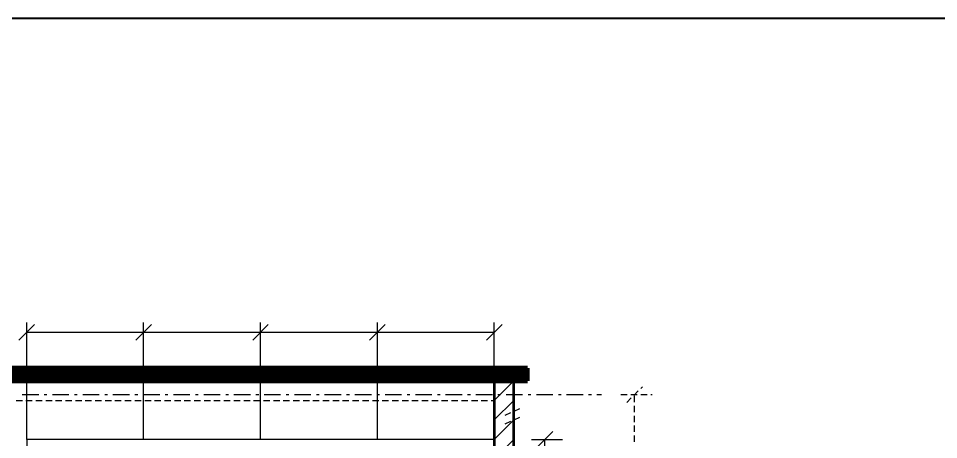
# Model space of a CAD drawing. Header units: millimetres. Extents: x -39780 to 216580, y 220 to 11660.
# Drawn here: x 63678 to 68400, y 9499 to 11660 of the extents above; entities that cross this region are included whole.
import ezdxf

# ---------------------------------------------------------------- set-up
doc = ezdxf.new("R2010")
doc.units = ezdxf.units.MM
for name, color, linetype, lineweight in [('AXIS', 8, 'CONTINUOUS', 9), ('BAND', 7, 'CONTINUOUS', 60), ('DIM', 7, 'CONTINUOUS', 13), ('FRAME', 7, 'CONTINUOUS', 25), ('HATCH', 8, 'CONTINUOUS', 9), ('PENDING', 8, 'CONTINUOUS', 13), ('WALL', 7, 'CONTINUOUS', 35), ('WOOD', 7, 'CONTINUOUS', 18)]:
    doc.layers.add(name, color=color, linetype=linetype, lineweight=lineweight)

msp = doc.modelspace()

# ---------------------------------------------------------------- linework, layer by layer
at = {"layer": 'AXIS'}
for p, q in [((63697, 9730), (63781.7, 9730)), ((63809.9, 9730), (63824, 9730)), ((63852.2, 9730), (63936.9, 9730)), ((63965.1, 9730), (63979.2, 9730)), ((64007.4, 9730), (64092.1, 9730)), ((64120.3, 9730), (64134.4, 9730)), ((64162.7, 9730), (64247.3, 9730)), ((64275.6, 9730), (64289.7, 9730)), ((64317.9, 9730), (64402.6, 9730)), ((64430.8, 9730), (64444.9, 9730)), ((64473.1, 9730), (64557.8, 9730)), ((64586, 9730), (64600.1, 9730)), ((64628.3, 9730), (64713, 9730)), ((64741.2, 9730), (64755.3, 9730)), ((64783.6, 9730), (64868.2, 9730)), ((64896.4, 9730), (64910.6, 9730)), ((64938.8, 9730), (65023.4, 9730)), ((65051.7, 9730), (65065.8, 9730)), ((65094, 9730), (65178.7, 9730)), ((65206.9, 9730), (65221, 9730)), ((65249.2, 9730), (65333.9, 9730)), ((65362.1, 9730), (65376.2, 9730)), ((65404.4, 9730), (65489.1, 9730)), ((65517.3, 9730), (65531.4, 9730)), ((65559.7, 9730), (65644.3, 9730)), ((65672.6, 9730), (65686.7, 9730)), ((65714.9, 9730), (65799.6, 9730)), ((65827.8, 9730), (65841.9, 9730)), ((65870.1, 9730), (65954.8, 9730)), ((65983, 9730), (65997.1, 9730)), ((66025.3, 9730), (66110, 9730)), ((66138.2, 9730), (66152.3, 9730)), ((66180.6, 9730), (66265.2, 9730)), ((66293.4, 9730), (66307.6, 9730)), ((66335.8, 9730), (66420.4, 9730)), ((66448.7, 9730), (66462.8, 9730)), ((66491, 9730), (66575.7, 9730)), ((66603.9, 9730), (66618, 9730)), ((66646.2, 9730), (66670, 9730))]:
    msp.add_line(p, q, dxfattribs=at)
at = {"layer": 'BAND'}
for p, q in [((66290, 9865), (62530, 9865)), ((62530, 9864), (66290, 9864)), ((62530, 9856), (66290, 9856)), ((62530, 9848), (66290, 9848)), ((62530, 9840), (66290, 9840)), ((62530, 9832), (66290, 9832)), ((62530, 9824), (66290, 9824)), ((66290, 9800), (66290, 9865)), ((62530, 9816), (66290, 9816)), ((62530, 9808), (66290, 9808)), ((62530, 9800), (66290, 9800)), ((62530, 9800), (66290, 9800))]:
    msp.add_line(p, q, dxfattribs=at)
at = {"layer": 'DIM'}
for p, q in [((63680, 10010), (63760, 10090)), ((63720, 9500), (63720, 10100)), ((64280, 10010), (64360, 10090)), ((64280, 10010), (64360, 10090)), ((64320, 9500), (64320, 10100)), ((64320, 9500), (64320, 10100)), ((64880, 10010), (64960, 10090)), ((64880, 10010), (64960, 10090)), ((64920, 9500), (64920, 10100)), ((64920, 9500), (64920, 10100)), ((65480, 10010), (65560, 10090)), ((65480, 10010), (65560, 10090)), ((65520, 9500), (65520, 10100)), ((65520, 9500), (65520, 10100)), ((66080, 10010), (66160, 10090)), ((66120, 9500), (66120, 10100)), ((63720, 10050), (64320, 10050)), ((64320, 10050), (64920, 10050)), ((64920, 10050), (65520, 10050)), ((65520, 10050), (66120, 10050)), ((66340, 9460), (66420, 9540)), ((66310, 9500), (66470, 9500)), ((66380, 9080), (66380, 9500))]:
    msp.add_line(p, q, dxfattribs=at)
at = {"layer": 'FRAME'}
msp.add_line((76580, 11660), (60220, 11660), dxfattribs=at)
at = {"layer": 'HATCH'}
for p, q in [((66120, 9700), (66220, 9800)), ((66120, 9600), (66220, 9700)), ((66120, 9500), (66220, 9600)), ((66120, 9400), (66220, 9500))]:
    msp.add_line(p, q, dxfattribs=at)
at = {"layer": 'PENDING'}
for p, q in [((66770, 9730), (66802.5, 9730)), ((66820.8, 9730), (66853.3, 9730)), ((66835.9, 9725.9), (66858.9, 9748.9)), ((66871.6, 9730), (66904.1, 9730)), ((66871.8, 9761.8), (66880, 9770)), ((66922.4, 9730), (66930, 9730)), ((63665.2, 9700), (63697.7, 9700)), ((63716, 9700), (63748.5, 9700)), ((63766.8, 9700), (63799.3, 9700)), ((63817.6, 9700), (63850.1, 9700)), ((63868.4, 9700), (63900.9, 9700)), ((63919.2, 9700), (63951.7, 9700)), ((63970, 9700), (64002.5, 9700)), ((64020.8, 9700), (64053.3, 9700)), ((64071.6, 9700), (64104.1, 9700)), ((64122.4, 9700), (64154.9, 9700)), ((64173.2, 9700), (64205.7, 9700)), ((64224, 9700), (64256.5, 9700)), ((64274.8, 9700), (64307.3, 9700)), ((64325.6, 9700), (64358.1, 9700)), ((64376.4, 9700), (64408.9, 9700)), ((64427.2, 9700), (64459.7, 9700)), ((64478, 9700), (64510.5, 9700)), ((64528.8, 9700), (64561.3, 9700)), ((64579.6, 9700), (64612.1, 9700)), ((64630.4, 9700), (64662.9, 9700)), ((64681.2, 9700), (64713.7, 9700)), ((64732, 9700), (64764.5, 9700)), ((64782.8, 9700), (64815.3, 9700)), ((64833.6, 9700), (64866.1, 9700)), ((64884.4, 9700), (64916.9, 9700)), ((64935.2, 9700), (64967.7, 9700)), ((64986, 9700), (65018.5, 9700)), ((65036.8, 9700), (65069.3, 9700)), ((65087.6, 9700), (65120.1, 9700)), ((65138.4, 9700), (65170.9, 9700)), ((65189.2, 9700), (65221.7, 9700)), ((65240, 9700), (65272.5, 9700)), ((65290.8, 9700), (65323.3, 9700)), ((65341.6, 9700), (65374.1, 9700)), ((65392.4, 9700), (65424.9, 9700)), ((65443.2, 9700), (65475.7, 9700)), ((65494, 9700), (65526.5, 9700)), ((65544.8, 9700), (65577.3, 9700)), ((65595.6, 9700), (65628.1, 9700)), ((65646.4, 9700), (65678.9, 9700)), ((65697.2, 9700), (65729.7, 9700)), ((65748, 9700), (65780.5, 9700)), ((65798.8, 9700), (65831.3, 9700)), ((65849.6, 9700), (65882.1, 9700)), ((65900.4, 9700), (65932.9, 9700)), ((65951.2, 9700), (65983.7, 9700)), ((66002, 9700), (66034.5, 9700)), ((66052.8, 9700), (66085.3, 9700)), ((66103.6, 9700), (66120, 9700)), ((66800, 9690), (66822.9, 9712.9)), ((66840, 9690.8), (66840, 9723.3)), ((66175, 9625), (66204.7, 9638.2)), ((66221.4, 9645.6), (66251.1, 9658.8)), ((66840, 9640), (66840, 9672.5)), ((66175, 9580), (66204.7, 9593.2)), ((66221.4, 9600.6), (66251.1, 9613.8)), ((66840, 9589.2), (66840, 9621.7)), ((66840, 9538.4), (66840, 9570.9)), ((66840, 9487.6), (66840, 9520.1))]:
    msp.add_line(p, q, dxfattribs=at)
at = {"layer": 'WALL'}
for p, q in [((66220, 9800), (66120, 9800)), ((66120, 9800), (66120, 7100)), ((66220, 7100), (66220, 9800))]:
    msp.add_line(p, q, dxfattribs=at)
at = {"layer": 'WOOD'}
for p, q in [((66120, 9500), (63720, 9500)), ((63720, 9500), (63720, 7100)), ((66120, 7100), (66120, 9500))]:
    msp.add_line(p, q, dxfattribs=at)

doc.saveas('drawing.dxf')
